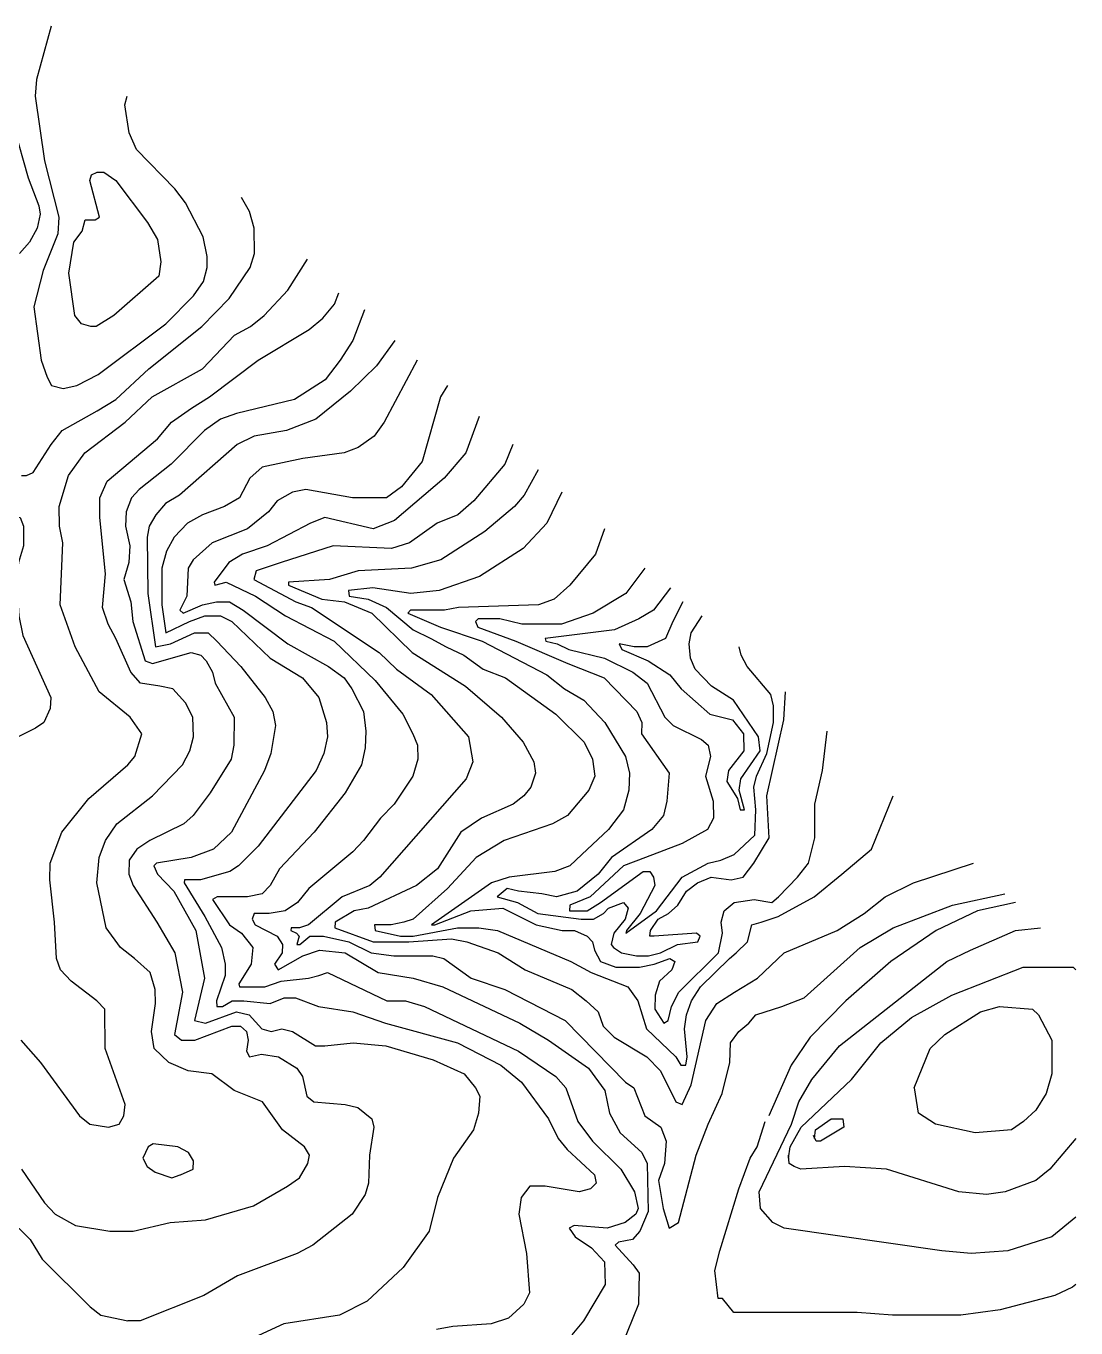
# Model space of a CAD drawing. Extents: x 3000 to 7000, y 3135 to 5000.
# Drawn here: x 6626.2 to 7000, y 4292.5 to 4756 of the extents above; entities that cross this region are included whole.
import ezdxf

# ---------------------------------------------------------------- set-up
doc = ezdxf.new("R2010")
doc.units = 0
doc.header["$MEASUREMENT"] = 0
doc.layers.add('TOPO_DIG', color=1, linetype='Continuous')

msp = doc.modelspace()

# ---------------------------------------------------------------- linework, layer by layer
at = {"layer": 'TOPO_DIG', "color": 3, "linetype": 'Continuous'}
for points, elevation in [([(6635.125, 4756), (6629.90625, 4737), (6629.4375, 4731), (6632.8125, 4708), (6637.875, 4688), (6637.5625, 4682), (6632.3125, 4669), (6628.96875, 4656), (6631.625, 4637), (6633.75, 4631), (6635.28125, 4628), (6639.46875, 4627), (6644.375, 4628), (6651.96875, 4632), (6675.96875, 4650), (6685.8125, 4660), (6689.375, 4665), (6690.6875, 4670), (6690.6875, 4674), (6689.3125, 4681), (6683, 4693), (6679.25, 4698), (6665.5625, 4712), (6662.9375, 4718), (6661.4375, 4728), (6662.21875, 4731)], 48), ([(6624.34375, 4395), (6631.375, 4387), (6645.21875, 4368), (6648.9375, 4365), (6655.625, 4364), (6659.34375, 4365), (6661, 4368), (6661.5, 4372), (6654.4375, 4392), (6654.3125, 4406), (6651.4375, 4409), (6642.3125, 4416), (6638.53125, 4420), (6637.125, 4424), (6636.40625, 4437), (6634.6875, 4452), (6634.875, 4458), (6638.96875, 4469), (6648.5625, 4481), (6662.46875, 4493), (6664.96875, 4496), (6667.4375, 4504), (6663.28125, 4510), (6652.25, 4519), (6643.6875, 4535), (6638.34375, 4550), (6639.3125, 4572), (6638.1875, 4578), (6638, 4585), (6641.375, 4596), (6647.125, 4604), (6661.46875, 4615), (6671.1875, 4624), (6689.0625, 4634), (6700.46875, 4646), (6706.125, 4649), (6711.0625, 4653), (6719.375, 4662), (6726.375, 4673)], 44), ([(6746.71875, 4655), (6742.625, 4644), (6738.03125, 4637), (6732.6875, 4630), (6721.78125, 4623), (6701.15625, 4618), (6695.4375, 4616), (6689.75, 4612), (6677.875, 4600), (6666.5625, 4591), (6663.71875, 4588), (6661.9375, 4583), (6661.65625, 4578), (6663.15625, 4571), (6662.8125, 4565), (6661.09375, 4559), (6663.5, 4551), (6664.25, 4544), (6668.59375, 4530), (6671.25, 4529), (6685.0625, 4533), (6688.4375, 4532), (6690.40625, 4530), (6692.65625, 4526), (6693.5625, 4522), (6700.375, 4510), (6700.21875, 4500), (6699.28125, 4495), (6691.8125, 4483), (6685.6875, 4475), (6682.4375, 4472), (6670.3125, 4466), (6665.625, 4463), (6663, 4459), (6662.84375, 4454), (6664.3125, 4450), (6672.8125, 4437), (6679.1875, 4426), (6681.96875, 4412), (6679.09375, 4397), (6681.625, 4395), (6686.375, 4395), (6699.5, 4400), (6702.625, 4400), (6704.6875, 4398), (6705.3125, 4395), (6704.6875, 4391), (6705.84375, 4389), (6710.0625, 4390), (6716.15625, 4389), (6722.59375, 4385), (6724.65625, 4382), (6726.15625, 4375), (6728.65625, 4373), (6739.84375, 4372), (6744.375, 4371), (6749.34375, 4367), (6750.09375, 4364), (6748.5, 4354), (6748.1875, 4344), (6747, 4340), (6742.3125, 4333), (6728.375, 4322), (6722.8125, 4319), (6701.5, 4311), (6689.5, 4304), (6666.875, 4295), (6662.5, 4295)], 40), ([(6765.5, 4637), (6753.75, 4615), (6750.125, 4610), (6744.5, 4606), (6739.4375, 4604), (6724.8125, 4602), (6710.34375, 4599), (6705.90625, 4595), (6702.1875, 4588), (6696.90625, 4585), (6689.09375, 4582), (6683.65625, 4579), (6678.9375, 4574), (6676.21875, 4569), (6674.625, 4563), (6674.5625, 4550), (6676, 4540), (6684.46875, 4544), (6689.9375, 4546), (6695.46875, 4546), (6699.46875, 4544), (6713.1875, 4531), (6724.625, 4524), (6730.5, 4517), (6733.1875, 4508), (6733.5, 4503), (6732.25, 4497), (6729.5, 4491), (6708.84375, 4464), (6701.90625, 4457), (6698.8125, 4455), (6688.375, 4452), (6682.625, 4452), (6682.46875, 4451), (6689.9375, 4439), (6695.875, 4428), (6697.125, 4422), (6697.125, 4418), (6694, 4409), (6694.1875, 4407), (6696.125, 4407), (6699.59375, 4409), (6703.8125, 4409), (6713.125, 4408), (6718.125, 4410), (6722.15625, 4410), (6730.375, 4407), (6742.59375, 4405), (6754.25, 4401), (6779.84375, 4394), (6795.3125, 4386), (6802.65625, 4380), (6812.25, 4367), (6815.6875, 4360), (6818.84375, 4356), (6828.5625, 4347), (6829.25, 4344), (6827.1875, 4342), (6823.1875, 4341), (6811.09375, 4343), (6805.625, 4343), (6802.53125, 4339), (6801.6875, 4333), (6804.40625, 4319), (6805.4375, 4305), (6803.4375, 4301), (6797.9375, 4296), (6791.8125, 4294), (6778.1875, 4293), (6772.34375, 4292)], 36), ([(6787.5625, 4617), (6782.78125, 4604), (6775.03125, 4595), (6757.4375, 4580), (6749.84375, 4577), (6732.5625, 4581), (6727.53125, 4579), (6712.0625, 4571), (6703.3125, 4568), (6698.4375, 4565), (6693.25, 4558), (6693.40625, 4557), (6697.4375, 4558), (6707.90625, 4553), (6718.65625, 4546), (6735.875, 4537), (6750.5625, 4523), (6760.34375, 4511), (6763.96875, 4504), (6765.59375, 4500), (6765.6875, 4495), (6763.9375, 4489), (6757.3125, 4479), (6752.4375, 4474), (6746.375, 4466), (6742.625, 4462), (6726.9375, 4449), (6722.875, 4444), (6718.53125, 4441), (6712.75, 4440), (6707.46875, 4440), (6706.6875, 4438), (6707.75, 4436), (6715.6875, 4432), (6717.5, 4429), (6717.375, 4426), (6714.71875, 4422), (6715.9375, 4420), (6724.71875, 4425), (6730.6875, 4427), (6739.8125, 4426), (6751.59375, 4419), (6764, 4417), (6774.625, 4414), (6802, 4401), (6812.25, 4395), (6826.5, 4385), (6832.3125, 4377), (6833.9375, 4369), (6837.75, 4362), (6845.5, 4355), (6847.34375, 4351), (6847.71875, 4334), (6844.75, 4327), (6842.1875, 4324), (6837.125, 4323), (6835.9375, 4322), (6842.40625, 4315), (6844.5625, 4312), (6844.28125, 4301), (6836.15625, 4281)], 32), ([(6808.5, 4598), (6803.5625, 4589), (6800.15625, 4585), (6789.5625, 4576), (6773.84375, 4566), (6763.4375, 4563), (6744.46875, 4562), (6734.25, 4559), (6719.6875, 4558), (6719.71875, 4557), (6731.5, 4552), (6739.5625, 4551), (6749.375, 4547), (6763.65625, 4533), (6782.65625, 4521), (6795.46875, 4510), (6803.25, 4501), (6807.0625, 4494), (6807.5625, 4490), (6805.90625, 4485), (6803.4375, 4482), (6799.65625, 4479), (6788.375, 4474), (6781, 4469), (6772.65625, 4456), (6765.28125, 4450), (6748.0625, 4442), (6743.0625, 4441), (6736.28125, 4437), (6736.21875, 4435), (6749.84375, 4430), (6762.5625, 4430), (6777.75, 4431), (6783.125, 4430), (6794.3125, 4426), (6803.9375, 4420), (6820.5, 4413), (6825.625, 4409), (6829.90625, 4405), (6831.6875, 4400), (6835.625, 4396), (6847.1875, 4389), (6852.15625, 4384), (6857.5625, 4373), (6859.8125, 4372), (6863, 4379), (6868.28125, 4402), (6869.5625, 4404), (6872.125, 4408), (6878.40625, 4412), (6886.59375, 4417), (6896.125, 4426), (6915, 4434), (6924.625, 4440), (6932.125, 4446), (6942.21875, 4451), (6963.5, 4458)], 28), ([(6832.1875, 4577), (6828.9375, 4568), (6819.84375, 4557), (6814.25, 4552), (6808.625, 4550), (6780.15625, 4549), (6775.25, 4548), (6763.125, 4548), (6762.125, 4547), (6773.75, 4542), (6788.65625, 4537), (6811.6875, 4525), (6817.9375, 4520), (6824.75, 4516), (6832.25, 4508), (6839.6875, 4496), (6841.0625, 4490), (6840.875, 4484), (6838.96875, 4477), (6833.625, 4470), (6824.0625, 4461), (6819.84375, 4457), (6814.46875, 4455), (6798.28125, 4453), (6791.90625, 4451), (6770.625, 4436), (6771.75, 4436), (6784.53125, 4441), (6795.96875, 4442), (6807.8125, 4436), (6817.125, 4434), (6821.46875, 4434), (6826, 4432), (6827.9375, 4430), (6828.625, 4427), (6830.71875, 4423), (6836.15625, 4421), (6844.59375, 4421), (6849.875, 4422), (6855.4375, 4424), (6857.25, 4423), (6856.1875, 4420), (6851.75, 4416), (6850.1875, 4411), (6850.125, 4406), (6853.25, 4401), (6854.8125, 4402), (6856, 4407), (6858.625, 4412), (6872.75, 4426), (6874.15625, 4433), (6873.71875, 4437), (6874.75, 4441), (6878.3125, 4444), (6885.46875, 4445), (6891.6875, 4444), (6894.125, 4446), (6900.84375, 4453), (6904.75, 4458), (6907, 4467), (6907, 4479), (6909.78125, 4491), (6911.46875, 4505)], 24), ([(6855.625, 4556), (6849.625, 4548), (6844.375, 4545), (6835.75, 4541), (6811.09375, 4538), (6811.21875, 4537), (6815.28125, 4536), (6819.5, 4534), (6832.21875, 4531), (6842.25, 4526), (6847.40625, 4522), (6853.6875, 4510), (6856.5625, 4507), (6866.6875, 4502), (6869.125, 4500), (6869.875, 4496), (6868.0625, 4489), (6870.875, 4480), (6870.9375, 4474), (6868.8125, 4470), (6859.78125, 4465), (6846.75, 4460), (6838.9375, 4457), (6827.0625, 4446), (6819.78125, 4443), (6819.75, 4441), (6825.9375, 4441), (6830.75, 4444), (6845.875, 4455), (6848.34375, 4455), (6849.625, 4453), (6850.0625, 4450), (6844.8125, 4440), (6839.9375, 4434), (6839.8125, 4433), (6850.6875, 4441), (6859.8125, 4453), (6869.09375, 4458), (6873.625, 4459), (6878.3125, 4461), (6885.6875, 4468), (6886.0625, 4477), (6885.375, 4485), (6886.25, 4489), (6890, 4497), (6892.34375, 4508), (6892.375, 4514), (6891.375, 4518), (6882.96875, 4528), (6880.78125, 4532), (6880.125, 4535)], 20), ([(6978.53125, 4444), (6964.9375, 4441), (6950.1875, 4434), (6934.0625, 4423), (6918.0625, 4409), (6905.4375, 4396), (6898.59375, 4386), (6890.71875, 4368)], 32), ([(6897.65625, 4353), (6898.25, 4357), (6902.15625, 4364), (6920.125, 4381), (6930.53125, 4394), (6941.4375, 4403), (6955.8125, 4411), (6981.25, 4421), (6998.96875, 4421), (7000, 4420)], 36), ([(6575.25, 4387), (6584.90625, 4375), (6592.375, 4367), (6598.46875, 4360), (6605.84375, 4353), (6619.6875, 4332), (6627.6875, 4324)], 40), ([(7000, 4308), (6998.71875, 4307), (6992.4375, 4304), (6973, 4299), (6959.0625, 4297), (6934.65625, 4297), (6922.0625, 4298), (6900.125, 4298), (6891.5, 4298), (6880.625, 4298), (6878.21875, 4298), (6874.21875, 4303), (6872.65625, 4303), (6871.5, 4313), (6873.1875, 4320), (6879.9375, 4342), (6884.03125, 4353), (6886.46875, 4357), (6889.34375, 4366)], 32), ([(6681.25, 4347), (6685.75, 4349), (6685.875, 4352), (6684.125, 4355), (6680.25, 4357), (6671.53125, 4358), (6669.6875, 4357), (6667.84375, 4353), (6669.375, 4350), (6672.15625, 4348), (6678.09375, 4346), (6681.15625, 4347)], 44), ([(7000, 4360), (6990.71875, 4349), (6985.71875, 4345), (6974.84375, 4341), (6968.15625, 4340), (6958.25, 4341), (6932.5625, 4349), (6917.625, 4350), (6902.0625, 4349), (6899.65625, 4350), (6897.875, 4351), (6897.625, 4354)], 36), ([(6627.6875, 4324), (6632.03125, 4317), (6649.09375, 4300), (6652.875, 4297), (6662.5, 4295)], 40)]:
    msp.add_lwpolyline(points, dxfattribs=dict(at, elevation=elevation))
at = {"layer": 'TOPO_DIG', "color": 1, "linetype": 'Continuous'}
for points, elevation in [([(6621.84375, 4720), (6627.03125, 4702), (6630.84375, 4692), (6631.3125, 4689), (6630.25, 4684), (6627.4375, 4679), (6623.9375, 4675)], 46), ([(6649.34375, 4649), (6646, 4650), (6643.59375, 4653), (6641.5, 4668), (6643.21875, 4679), (6646.25, 4683), (6647.28125, 4687), (6650.875, 4687), (6652.4375, 4688), (6648.96875, 4701), (6649.5625, 4703), (6651.5, 4704), (6653.96875, 4704), (6658.21875, 4701), (6669.53125, 4686), (6673, 4680), (6674.21875, 4672), (6673.5, 4667), (6657.5, 4653), (6651.25, 4649), (6649.34375, 4649)], 50), ([(6624.5625, 4596), (6626.34375, 4596), (6628.75, 4597), (6635.125, 4607), (6639.125, 4612), (6651.59375, 4619), (6658.21875, 4623), (6669.9375, 4634), (6688.8125, 4649), (6698.5625, 4659), (6706, 4670), (6707.5625, 4675), (6707.46875, 4684), (6705.78125, 4690), (6702.90625, 4695)], 46), ([(6624.625, 4349), (6632.78125, 4337), (6636.625, 4333), (6643.8125, 4329), (6656.0625, 4327), (6664.3125, 4327), (6677.5625, 4330), (6690.125, 4331), (6707.1875, 4336), (6719.28125, 4343), (6723.59375, 4346), (6726.59375, 4351), (6727.09375, 4354), (6725.40625, 4357), (6717.5625, 4363), (6710.46875, 4373), (6700.34375, 4377), (6692.34375, 4383), (6683.9375, 4384), (6677.03125, 4387), (6671.8125, 4392), (6670.90625, 4398), (6672.3125, 4408), (6672.21875, 4413), (6670.40625, 4419), (6664.84375, 4424), (6659.875, 4428), (6654.75, 4435), (6651.4375, 4451), (6652.25, 4460), (6654.5, 4466), (6658.5625, 4472), (6671.28125, 4482), (6681.90625, 4493), (6684.53125, 4498), (6685.875, 4503), (6685.65625, 4510), (6683.03125, 4515), (6678.5, 4520), (6673.875, 4521), (6666.9375, 4522), (6663.53125, 4526), (6658.25, 4538), (6655.46875, 4543), (6653.46875, 4549), (6654.46875, 4561), (6652.5, 4581), (6652.5625, 4588), (6655.125, 4594), (6673, 4609), (6678.0625, 4615), (6685.1875, 4620), (6691.5625, 4624), (6708.8125, 4637), (6727.0625, 4648), (6731.875, 4652), (6736, 4657), (6737.625, 4661)], 42), ([(6757.5625, 4644), (6751.03125, 4635), (6741.75, 4626), (6729.375, 4616), (6718.96875, 4612), (6707.40625, 4610), (6701.375, 4607), (6680.84375, 4589), (6675.84375, 4586), (6672.40625, 4582), (6670.09375, 4578), (6669.34375, 4574), (6669.625, 4554), (6672.28125, 4535), (6677.65625, 4536), (6686.21875, 4540), (6691.0625, 4540), (6694.1875, 4537), (6702.6875, 4528), (6711.34375, 4517), (6714.125, 4512), (6715.0625, 4507), (6713.40625, 4497), (6711.09375, 4491), (6699.375, 4469), (6693, 4463), (6685.03125, 4460), (6672.65625, 4458), (6671.6875, 4457), (6673, 4454), (6678.90625, 4448), (6686.65625, 4434), (6689.75, 4417), (6686.15625, 4402), (6690.15625, 4401), (6701.125, 4405), (6705.65625, 4404), (6710.15625, 4399), (6713.5, 4398), (6717.25, 4399), (6721.0625, 4398), (6729.25, 4393), (6732.5625, 4393), (6742.6875, 4394), (6754.3125, 4393), (6771.21875, 4388), (6782.21875, 4383), (6786.25, 4378), (6787.75, 4375), (6787.3125, 4369), (6785.5, 4363), (6778.375, 4353), (6772.75, 4339), (6769.6875, 4327), (6760.5, 4314), (6747.6875, 4302), (6737.78125, 4297), (6718.0625, 4294), (6702.8125, 4287)], 38), ([(6776.28125, 4628), (6773.75, 4624), (6767.25, 4601), (6759.875, 4592), (6754.5625, 4588), (6742.4375, 4588), (6725.78125, 4591), (6721.0625, 4590), (6715.6875, 4587), (6712.5, 4583), (6705.125, 4577), (6692.5, 4572), (6685.75, 4566), (6683.90625, 4563), (6683.4375, 4553), (6681, 4548), (6682.1875, 4547), (6689, 4550), (6694.09375, 4551), (6698.625, 4551), (6703.5, 4548), (6719.375, 4536), (6733.90625, 4528), (6739.4375, 4524), (6742.1875, 4520), (6746.34375, 4512), (6747.25, 4505), (6746.90625, 4499), (6745.625, 4493), (6739.84375, 4483), (6728.78125, 4469), (6716.40625, 4456), (6713.125, 4450), (6710.34375, 4447), (6705.09375, 4446), (6694.3125, 4446), (6692.65625, 4445), (6698.6875, 4436), (6702.9375, 4433), (6706.96875, 4428), (6706.375, 4422), (6701.9375, 4415), (6702.1875, 4414), (6711.1875, 4414), (6717.03125, 4416), (6726.75, 4417), (6730.5, 4418), (6733.59375, 4419), (6754.625, 4409), (6761.3125, 4409), (6768.03125, 4407), (6801.59375, 4391), (6814.875, 4382), (6818.375, 4378), (6822.65625, 4366), (6827.84375, 4359), (6838, 4349), (6842.8125, 4341), (6844.15625, 4335), (6843.3125, 4333), (6839.5625, 4330), (6833.0625, 4328), (6821.3125, 4329), (6819.53125, 4328), (6821.71875, 4325), (6827.59375, 4321), (6832.15625, 4316), (6832.34375, 4308), (6824.6875, 4295), (6820.5625, 4290)], 34), ([(6799.5625, 4607), (6796.65625, 4600), (6785.6875, 4587), (6779.96875, 4582), (6772.625, 4579), (6762.75, 4572), (6756.28125, 4570), (6735.625, 4571), (6717, 4565), (6708.15625, 4562), (6707.28125, 4559), (6722.25, 4551), (6727.875, 4549), (6751.90625, 4533), (6758.0625, 4527), (6770.4375, 4518), (6783.71875, 4503), (6785.25, 4494), (6782.9375, 4488), (6752.125, 4453), (6748.59375, 4450), (6738.75, 4446), (6726.8125, 4436), (6723.53125, 4435), (6720.5625, 4435), (6720.5, 4434), (6722.5625, 4433), (6723.46875, 4432), (6722.59375, 4429), (6723.75, 4429), (6727.25, 4432), (6732.09375, 4432), (6741.125, 4430), (6749.0625, 4426), (6757.125, 4425), (6771.0625, 4425), (6774.9375, 4424), (6784.6875, 4417), (6796.6875, 4413), (6818.125, 4402), (6839.6875, 4380), (6842.65625, 4378), (6846.46875, 4368), (6852.25, 4364), (6854.0625, 4359), (6853.5625, 4351), (6851.375, 4345), (6853.03125, 4335), (6855.21875, 4328), (6858.46875, 4330), (6864.75, 4354), (6869.125, 4365), (6874.03125, 4376), (6876.75, 4387), (6877.03125, 4394), (6880.03125, 4398), (6883.59375, 4401), (6886.03125, 4404), (6895.3125, 4407), (6903.1875, 4410), (6923.125, 4428), (6934.90625, 4435), (6956, 4443), (6974.6875, 4447)], 30), ([(6592.78125, 4580), (6596.8125, 4580), (6604.09375, 4583), (6613.75, 4592), (6616.46875, 4592), (6618.40625, 4591), (6619.53125, 4587), (6618.9375, 4582), (6624.125, 4581), (6625.3125, 4578), (6625.28125, 4571), (6623.5, 4565), (6622.8125, 4559), (6623.65625, 4546), (6625.09375, 4539), (6635.0625, 4517), (6634.84375, 4513), (6632.5625, 4508), (6629.5625, 4506), (6617.375, 4500), (6602.25, 4496)], 46), ([(6817.03125, 4590), (6811.65625, 4579), (6803.1875, 4570), (6787.71875, 4560), (6773.28125, 4555), (6763.21875, 4554), (6749.75, 4556), (6741.03125, 4555), (6741.3125, 4553), (6748, 4552), (6754.59375, 4549), (6764.03125, 4541), (6770.28125, 4538), (6775.75, 4535), (6782.03125, 4532), (6788.9375, 4527), (6796.875, 4524), (6814.875, 4511), (6824.96875, 4501), (6827.9375, 4495), (6828.71875, 4489), (6826.5625, 4484), (6819.03125, 4475), (6813.625, 4472), (6796.40625, 4466), (6786.4375, 4460), (6776.25, 4449), (6764.0625, 4438), (6760.71875, 4437), (6756.1875, 4436), (6750.3125, 4436), (6750.5, 4434), (6759.5625, 4432), (6764.0625, 4432), (6779.84375, 4435), (6787.46875, 4435), (6794.0625, 4434), (6820.125, 4423), (6827.46875, 4419), (6840.46875, 4414), (6844.0625, 4409), (6847.0625, 4399), (6857.53125, 4389), (6859.3125, 4386), (6861.125, 4386), (6861.625, 4389), (6860.625, 4399), (6861.34375, 4404), (6863.09375, 4409), (6866.34375, 4414), (6876.71875, 4424), (6879.0625, 4426), (6883.03125, 4430), (6884.65625, 4436), (6887.9375, 4437), (6893.9375, 4439), (6906.78125, 4446), (6916.59375, 4454), (6927.21875, 4463), (6934.875, 4482)], 26), ([(6846.5, 4563), (6839.78125, 4554), (6828.15625, 4547), (6816.84375, 4543), (6802.6875, 4543), (6794.9375, 4545), (6787.15625, 4545), (6786.28125, 4544), (6787.09375, 4542), (6800.625, 4537), (6819.15625, 4529), (6832.0625, 4524), (6843.6875, 4512), (6845.5, 4508), (6845.28125, 4504), (6855.1875, 4490), (6854.3125, 4480), (6853.1875, 4475), (6849.0625, 4470), (6834.625, 4460), (6829.875, 4454), (6822.375, 4448), (6815.03125, 4446), (6809.875, 4447), (6801.5, 4448), (6797.46875, 4449), (6793.9375, 4446), (6801.21875, 4444), (6808.375, 4440), (6823.8125, 4438), (6828.25, 4438), (6831.75, 4440), (6833.59375, 4442), (6838.9375, 4444), (6840.625, 4442), (6839.46875, 4438), (6835.46875, 4433), (6834.59375, 4429), (6835.375, 4428), (6838.15625, 4426), (6843.5625, 4425), (6847.875, 4425), (6852.15625, 4426), (6858.09375, 4429), (6865.375, 4430), (6866.1875, 4432), (6864.96875, 4433), (6849.84375, 4432), (6848.25, 4432), (6848.5, 4434), (6851.3125, 4438), (6854.9375, 4440), (6858.28125, 4443), (6861.40625, 4448), (6865.3125, 4451), (6870.125, 4453), (6877.3125, 4452), (6881.5625, 4453), (6885.28125, 4458), (6890.78125, 4467), (6890, 4482), (6896.03125, 4509), (6896.625, 4519)], 22), ([(6860.0625, 4551), (6856.4375, 4544), (6853.90625, 4538), (6847.34375, 4535), (6842.6875, 4535), (6837.40625, 4536), (6838.3125, 4534), (6847.6875, 4530), (6855.40625, 4525), (6859.40625, 4520), (6869.6875, 4511), (6877.75, 4509), (6881.65625, 4504), (6881.78125, 4498), (6876.25, 4491), (6875.65625, 4487), (6879.5, 4481), (6880.5, 4477), (6882, 4477), (6880.15625, 4484), (6880.6875, 4488), (6887.5625, 4498), (6887, 4503), (6878.09375, 4516), (6870.3125, 4521), (6864.4375, 4527), (6862.78125, 4531), (6862.3125, 4536), (6863.0625, 4540), (6866.875, 4546)], 18), ([(7000, 4332), (6991.375, 4325), (6975.71875, 4320), (6962.65625, 4319), (6952.28125, 4320), (6896.09375, 4328), (6892.0625, 4330), (6887.75, 4335), (6887.25, 4341), (6898.78125, 4365), (6901.34375, 4373), (6906.03125, 4381), (6915.8125, 4393), (6954, 4423), (6962.46875, 4427), (6978.5, 4434), (6987.375, 4435)], 34), ([(6942.375, 4378), (6948.125, 4392), (6953.28125, 4397), (6965.96875, 4405), (6972.75, 4407), (6984.5, 4406), (6986.625, 4404), (6991.40625, 4395), (6991.40625, 4383), (6989.4375, 4376), (6985.75, 4370), (6981.3125, 4366), (6977, 4363), (6964.09375, 4362), (6950, 4365), (6943.9375, 4369), (6942.5625, 4378)], 38), ([(6906.875, 4360), (6907.25, 4363), (6912.8125, 4367), (6917, 4367), (6917.3125, 4364), (6909.0625, 4359), (6907.5, 4359), (6906.625, 4361)], 38)]:
    msp.add_lwpolyline(points, dxfattribs=dict(at, elevation=elevation))

doc.saveas('drawing.dxf')
